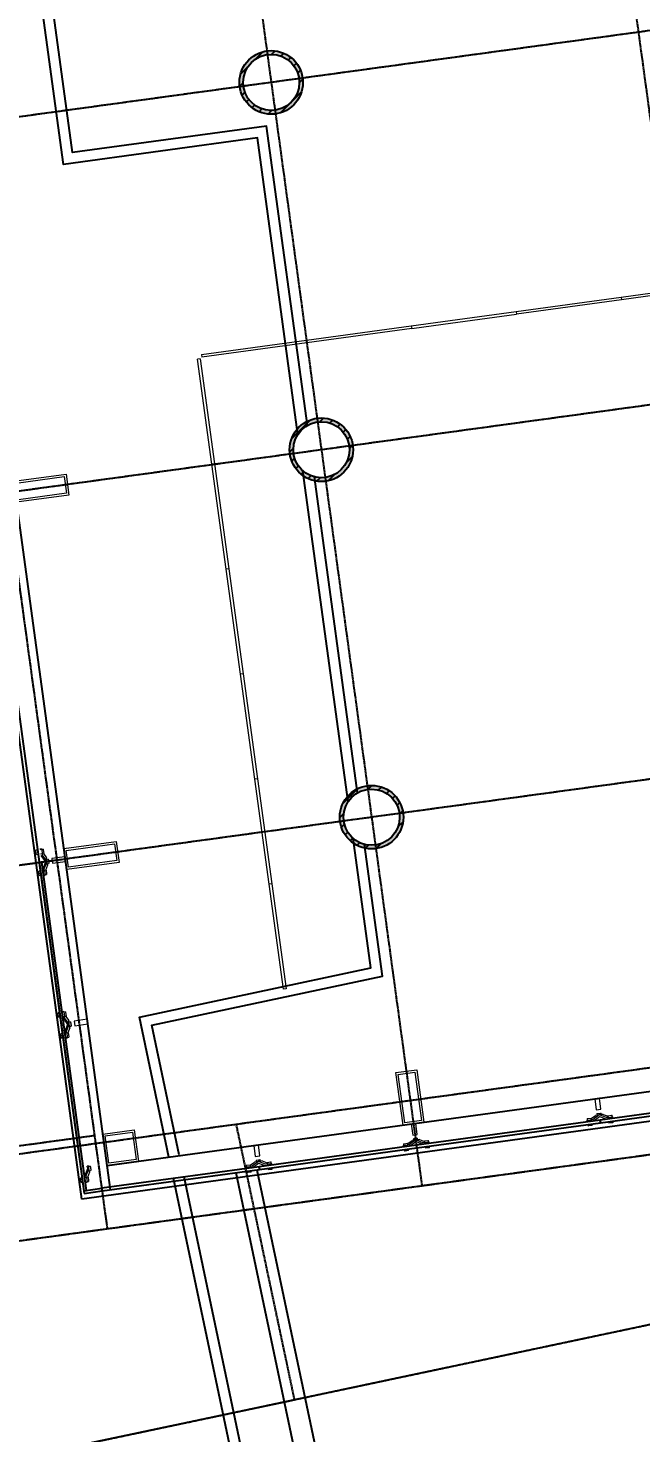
# Model space of a CAD drawing. Header units: millimetres. Extents: x -174040 to 151923, y -227569 to 142020.
# Drawn here: x -161164 to -155376, y 95516 to 108776 of the extents above; entities that cross this region are included whole.
import ezdxf

# ---------------------------------------------------------------- set-up
doc = ezdxf.new("R2010")
doc.units = ezdxf.units.MM
doc.header["$LTSCALE"] = 5
doc.linetypes.add('E-RG-1F$0$$0$DOTE', pattern=[2.42, 2, -0.2, 0.02, -0.2])
for name, color, linetype in [('0S-SLAB-HOLE', 210, 'Continuous'), ('A-HOLE', 2, 'Continuous'), ('A—轴线、尺寸', 1, 'Continuous'), ('A—门窗', 135, 'Continuous'), ('E-COLS-F3$0$0S-COLS-HATCH', 8, 'Continuous'), ('E-COLS-F3$0$0S-COLS-HATCH-I', 8, 'Continuous'), ('E-COLS-F3$0$0S-COLS-LINE', 4, 'Continuous'), ('J-STAIR楼梯', 2, 'Continuous'), ('轴线100', 1, 'Continuous')]:
    doc.layers.add(name, color=color, linetype=linetype)
doc.layers.add('A-GLAZ', color=140, linetype='Continuous', lineweight=5)
doc.layers.add('A-GLAZ-CWMG', color=3, linetype='Continuous', lineweight=5)
doc.styles.add('ARIAL', font='arial.ttf')
doc.dimstyles.new('200', dxfattribs={"dimscale": 200, "dimtxt": 2.5, "dimasz": 2, "dimexe": 1, "dimexo": 1, "dimgap": 0.8, "dimtad": 1, "dimdec": 0, "dimdsep": 46, "dimtxsty": 'ARIAL', "dimblk1": 'ARCHTICK', "dimblk2": 'ARCHTICK', "dimsah": 1, "dimcen": -0.9, "dimdle": 1, "dimclrd": 256, "dimclre": 256, "dimclrt": 40, "dimaunit": 1, "dimadec": 0, "dimazin": 0, "dimtfac": 0.35, "dimtdec": 0, "dimtix": 1, "dimtmove": 2, "dimatfit": 3, "dimldrblk": 'ARCHTICK', "dimfxl": 0, "dimtvp": 0.8, "dimtolj": 1, "dimtzin": 0, "dimarcsym": 0})
doc.dimstyles.new('副本 100', dxfattribs={"dimscale": 100, "dimtxt": 2.5, "dimasz": 2, "dimexe": 1, "dimexo": 1, "dimgap": 0.8, "dimtad": 1, "dimdec": 0, "dimdsep": 46, "dimtxsty": 'ARIAL', "dimblk1": 'ARCHTICK', "dimblk2": 'ARCHTICK', "dimsah": 1, "dimcen": -0.9, "dimdle": 1, "dimclrd": 256, "dimclre": 256, "dimclrt": 40, "dimaunit": 1, "dimadec": 0, "dimazin": 0, "dimtfac": 0.35, "dimtdec": 0, "dimtix": 1, "dimtmove": 2, "dimatfit": 3, "dimldrblk": 'ARCHTICK', "dimfxl": 0, "dimtvp": 0.8, "dimtolj": 1, "dimtzin": 0, "dimarcsym": 0})
pattern_1 = [(45, (0, 0), (-53.0330086, 53.0330086), [])]

# ---------------------------------------------------------------- blocks, each defined once
blk = doc.blocks.new('Rectangular Mullion - Icon Glass Fins-10826575-E2 号楼三层平面图 3RD FLOOR PLAN')
at = {"layer": 'A-GLAZ', "color": 8}
for p, q in [((-22, -100), (22, -100)), ((-22, -225), (-22, -100)), ((22, -100), (22, -225)), ((22, -225), (-22, -225))]:
    blk.add_line(p, q, dxfattribs=at)
blk = doc.blocks.new('Rectangular Mullion - Icon Glass Fins-10878370-E2 号楼三层平面图 3RD FLOOR PLAN')
at = {"layer": 'A-GLAZ', "color": 8}
for p, q in [((-22, -100), (22, -100)), ((-22, -205), (-22, -100)), ((22, -100), (22, -205)), ((22, -205), (-22, -205))]:
    blk.add_line(p, q, dxfattribs=at)
blk = doc.blocks.new('_ArchTick')
at = {"color": 0, "linetype": 'ByBlock', "const_width": 0.15}
blk.add_lwpolyline([(-0.5, -0.5), (0.5, 0.5)], dxfattribs=at)
blk = doc.blocks.new('*D192')
at = {"layer": 'A—轴线、尺寸', "linetype": 'ByBlock', "lineweight": -2}
for p, q in [((-157467, 96077), (-167685, 93914)), ((-167531, 94151), (-164870, 81580)), ((-158680, 83094), (-165107, 81734))]:
    blk.add_line(p, q, dxfattribs=at)
at = {"layer": 'Defpoints', "color": 0, "linetype": 'ByBlock'}
for p in [(-157272, 96118), (-158484, 83136), (-164911, 81775)]:
    blk.add_point(p, dxfattribs=at)
at = {"layer": 'A—轴线、尺寸', "linetype": 'ByBlock', "lineweight": -2, "xscale": 400, "yscale": 400, "zscale": 400}
for p, rotation in [((-167490, 93955), 101.9526484555738), ((-164911, 81775), 281.9526484555738)]:
    blk.add_blockref('_ArchTick', p, dxfattribs=dict(at, rotation=rotation))
at = {"layer": 'A—轴线、尺寸', "color": 40, "linetype": 'ByBlock', "insert": (-165794, 87951), "char_height": 500, "attachment_point": 5, "rotation": 281.9526, "style": 'ARIAL'}
blk.add_mtext('\\A1;12450', dxfattribs=at)
blk = doc.blocks.new('*D207')
at = {"layer": 'A—轴线、尺寸', "linetype": 'ByBlock', "lineweight": -2}
for p, q in [((-161431, 104380), (-168073, 103472)), ((-167374, 99833), (-167902, 103698)), ((-160957, 100912), (-167599, 100005))]:
    blk.add_line(p, q, dxfattribs=at)
at = {"layer": 'Defpoints', "color": 0, "linetype": 'ByBlock'}
for p in [(-161233, 104407), (-167875, 103499), (-160759, 100939)]:
    blk.add_point(p, dxfattribs=at)
at = {"layer": 'A—轴线、尺寸', "linetype": 'ByBlock', "lineweight": -2, "xscale": 400, "yscale": 400, "zscale": 400}
for p, rotation in [((-167875, 103499), 97.78333952134913), ((-167401, 100032), 277.7833395213491)]:
    blk.add_blockref('_ArchTick', p, dxfattribs=dict(at, rotation=rotation))
at = {"layer": 'A—轴线、尺寸', "color": 40, "linetype": 'ByBlock', "insert": (-167226, 101822), "char_height": 500, "attachment_point": 5, "rotation": 277.7833, "style": 'ARIAL'}
blk.add_mtext('\\A1;3500', dxfattribs=at)
blk = doc.blocks.new('*D286')
at = {"layer": 'A—轴线、尺寸', "linetype": 'ByBlock', "lineweight": -2}
for p, q in [((-158777, 95800), (-166713, 94130)), ((-164828, 86147), (-166558, 94367)), ((-157129, 87972), (-165065, 86301))]:
    blk.add_line(p, q, dxfattribs=at)
at = {"layer": 'Defpoints', "color": 0, "linetype": 'ByBlock'}
for p in [(-158581, 95841), (-166517, 94171), (-156933, 88013)]:
    blk.add_point(p, dxfattribs=at)
at = {"layer": 'A—轴线、尺寸', "linetype": 'ByBlock', "lineweight": -2, "xscale": 400, "yscale": 400, "zscale": 400}
for p, rotation in [((-166517, 94171), 101.8860233976403), ((-164869, 86342), 281.8860233976403)]:
    blk.add_blockref('_ArchTick', p, dxfattribs=dict(at, rotation=rotation))
at = {"layer": 'A—轴线、尺寸', "color": 40, "linetype": 'ByBlock', "insert": (-165287, 90342), "char_height": 500, "attachment_point": 5, "rotation": 281.886, "style": 'ARIAL'}
blk.add_mtext('\\A1;8000', dxfattribs=at)
blk = doc.blocks.new('XRE3')
at = {"layer": 'E-COLS-F3$0$0S-COLS-HATCH'}
h = blk.add_hatch(color=18, dxfattribs=at)
edge = h.paths.add_edge_path(flags=17)
edge.add_arc((11684911, -6100956), 265, 0, 360)
edge = h.paths.add_edge_path()
edge.add_arc((11684911, -6100956), 300, 0, 360)
h = blk.add_hatch(color=18, dxfattribs=at)
edge = h.paths.add_edge_path(flags=17)
edge.add_arc((11685385, -6104423), 265, 0, 360)
edge = h.paths.add_edge_path()
edge.add_arc((11685385, -6104423), 300, 0, 360)
h = blk.add_hatch(color=18, dxfattribs=at)
edge = h.paths.add_edge_path(flags=17)
edge.add_arc((11685859, -6107891), 265, 0, 360)
edge = h.paths.add_edge_path()
edge.add_arc((11685859, -6107891), 300, 0, 360)
at = {"layer": 'E-COLS-F3$0$0S-COLS-HATCH-I'}
h = blk.add_hatch(dxfattribs=at)
h.set_pattern_fill('ANSI31', color=256, scale=600, style=0)
h.set_pattern_definition(pattern_1)
edge = h.paths.add_edge_path(flags=17)
edge.add_arc((11684911, -6100956), 265, 0, 360)
edge = h.paths.add_edge_path()
edge.add_arc((11684911, -6100956), 300, 0, 360)
h = blk.add_hatch(dxfattribs=at)
h.set_pattern_fill('ANSI31', color=256, scale=600, style=0)
h.set_pattern_definition(pattern_1)
edge = h.paths.add_edge_path(flags=17)
edge.add_arc((11685385, -6104423), 265, 0, 360)
edge = h.paths.add_edge_path()
edge.add_arc((11685385, -6104423), 300, 0, 360)
h = blk.add_hatch(dxfattribs=at)
h.set_pattern_fill('ANSI31', color=256, scale=600, style=0)
h.set_pattern_definition(pattern_1)
edge = h.paths.add_edge_path(flags=17)
edge.add_arc((11685859, -6107891), 265, 0, 360)
edge = h.paths.add_edge_path()
edge.add_arc((11685859, -6107891), 300, 0, 360)
at = {"layer": 'E-COLS-F3$0$0S-COLS-LINE', "color": 255}
for centre, radius in [((11684911, -6100956), 300), ((11684911, -6100956), 265), ((11685385, -6104423), 300), ((11685385, -6104423), 265), ((11685859, -6107891), 300), ((11685859, -6107891), 265)]:
    blk.add_circle(centre, radius, dxfattribs=at)
blk = doc.blocks.new('*D308')
at = {"layer": 'A—轴线、尺寸', "linetype": 'ByBlock', "lineweight": -2}
blk.add_line((-163517, 97025), (-168114, 96391), dxfattribs=at)
blk.add_arc((-133271, 101196), 34973, 187.8508, 191.9526, dxfattribs=at)
at = {"layer": 'Defpoints', "color": 0, "linetype": 'ByBlock'}
for p in [(-136082, 100808), (-137616, 100276), (-163319, 97052), (-167792, 95593), (-168960, 93641)]:
    blk.add_point(p, dxfattribs=at)
at = {"layer": 'A—轴线、尺寸', "linetype": 'ByBlock', "lineweight": -2, "xscale": 400, "yscale": 400, "zscale": 400}
for p, rotation in [((-167916, 96419), 97.8508348602832), ((-167486, 93953), 281.9526484755128)]:
    blk.add_blockref('_ArchTick', p, dxfattribs=dict(at, rotation=rotation))
at = {"layer": 'A—轴线、尺寸', "color": 40, "linetype": 'ByBlock', "insert": (-167319, 95252), "char_height": 500, "attachment_point": 5, "rotation": 279.9017, "style": 'ARIAL'}
blk.add_mtext('\\A1;4°', dxfattribs=at)
blk = doc.blocks.new('200x500')
at = {"layer": 'A-GLAZ', "color": 8, "elevation": 0}
blk.add_lwpolyline([(11654895, -6112598), (11654827, -6112103), (11655025, -6112076), (11655093, -6112571), (11654895, -6112598)], dxfattribs=at)
blk.add_lwpolyline([(11654912, -6112576), (11654850, -6112120), (11655008, -6112098), (11655071, -6112554)], close=True, dxfattribs=at)
blk = doc.blocks.new('300x300')
at = {"layer": 'A-GLAZ', "color": 8}
for points in [[(11683019, -6095449), (11683319, -6095449), (11683319, -6095749), (11683019, -6095749)], [(11683039, -6095469), (11683299, -6095469), (11683299, -6095729), (11683039, -6095729)]]:
    blk.add_lwpolyline(points, close=True, dxfattribs=at)
blk = doc.blocks.new('*D462')
at = {"layer": 'Defpoints', "color": 0, "linetype": 'ByBlock'}
for p in [(-277789, 96639), (-279002, 83656), (-285544, 82271)]:
    blk.add_point(p, dxfattribs=at)
at = {"layer": '轴线100', "linetype": 'ByBlock', "lineweight": -2}
for p, q in [((-277887, 96618), (-288221, 94430)), ((-288144, 94549), (-285524, 82173)), ((-279099, 83635), (-285642, 82250))]:
    blk.add_line(p, q, dxfattribs=at)
at = {"layer": '轴线100', "linetype": 'ByBlock', "lineweight": -2, "xscale": 200, "yscale": 200, "zscale": 200}
for p, rotation in [((-288123, 94451), 101.9526484623874), ((-285544, 82271), 281.9526484623874)]:
    blk.add_blockref('_ArchTick', p, dxfattribs=dict(at, rotation=rotation))
at = {"layer": '轴线100', "color": 40, "linetype": 'ByBlock', "insert": (-286606, 88409), "char_height": 300, "attachment_point": 5, "rotation": 281.9526, "style": 'ARIAL'}
blk.add_mtext('\\A1;12450', dxfattribs=at)
blk = doc.blocks.new('*D477')
at = {"layer": 'Defpoints', "color": 0, "linetype": 'ByBlock'}
for p in [(-281751, 104927), (-288392, 104020), (-281277, 101460)]:
    blk.add_point(p, dxfattribs=at)
at = {"layer": '轴线100', "linetype": 'ByBlock', "lineweight": -2}
for p, q in [((-281850, 104914), (-288491, 104006)), ((-287905, 100453), (-288406, 104119)), ((-281376, 101446), (-288017, 100538))]:
    blk.add_line(p, q, dxfattribs=at)
at = {"layer": '轴线100', "linetype": 'ByBlock', "lineweight": -2, "xscale": 200, "yscale": 200, "zscale": 200}
for p, rotation in [((-288392, 104020), 97.78333952134871), ((-287918, 100552), 277.7833395213487)]:
    blk.add_blockref('_ArchTick', p, dxfattribs=dict(at, rotation=rotation))
at = {"layer": '轴线100', "color": 40, "linetype": 'ByBlock', "insert": (-287924, 102317), "char_height": 300, "attachment_point": 5, "rotation": 277.7833, "style": 'ARIAL'}
blk.add_mtext('\\A1;3500', dxfattribs=at)
blk = doc.blocks.new('*D560')
at = {"layer": 'Defpoints', "color": 0, "linetype": 'ByBlock'}
for p in [(-279098, 96362), (-287035, 94691), (-277451, 88533)]:
    blk.add_point(p, dxfattribs=at)
at = {"layer": '轴线100', "linetype": 'ByBlock', "lineweight": -2}
for p, q in [((-279196, 96341), (-287132, 94671)), ((-285366, 86765), (-287055, 94789)), ((-277548, 88512), (-285485, 86842))]:
    blk.add_line(p, q, dxfattribs=at)
at = {"layer": '轴线100', "linetype": 'ByBlock', "lineweight": -2, "xscale": 200, "yscale": 200, "zscale": 200}
for p, rotation in [((-287035, 94691), 101.8860233976403), ((-285387, 86863), 281.8860233976403)]:
    blk.add_blockref('_ArchTick', p, dxfattribs=dict(at, rotation=rotation))
at = {"layer": '轴线100', "color": 40, "linetype": 'ByBlock', "insert": (-285982, 90825), "char_height": 300, "attachment_point": 5, "rotation": 281.886, "style": 'ARIAL'}
blk.add_mtext('\\A1;8000', dxfattribs=at)
blk = doc.blocks.new('A$C1C9D1350')
at = {"layer": '轴线100', "linetype": 'E-RG-1F$0$$0$DOTE'}
for p, q in [((-278422.8, 127587.6), (-274494, 98844.1)), ((-281890.6, 127113.6), (-277961.7, 98370.1)), ((-284863, 126707.3), (-280934.1, 97963.8)), ((-184843.5, 111915.6), (-289831.2, 97565.2)), ((-262393.1, 111105.8), (-291144.9, 107175.8)), ((-261919.1, 107638.1), (-290670.9, 103708.1)), ((-261445.1, 104170.3), (-290196.9, 100240.3)), ((-284604.7, 97462.1), (-257155.2, 101214.1)), ((-258689, 100681.9), (-289282.7, 94205.4)), ((-279163.6, 96347.5), (-279714.1, 98948.1))]:
    blk.add_line(p, q, dxfattribs=at)
at = {"layer": '轴线100', "linetype": 'ByBlock'}
for base, p1, p2, angle, picture, middle in [((-288392, 104019.6), (-281276.6, 101459.6), (-281750.6, 104927.4), 97.78334, '*D477', (-287923.9, 102317.3)), ((-285544.4, 82270.8), (-277788.9, 96638.6), (-279001.5, 83655.9), 281.95265, '*D462', (-286605.5, 88409.2))]:
    dim = blk.add_linear_dim(base=base, p1=p1, p2=p2, angle=angle, dimstyle='副本 100', override={"dimtxt": 3}, dxfattribs=at)
    dim.commit()
    dim.dimension.update_dxf_attribs({"geometry": picture, "text_midpoint": middle})
dim = blk.add_aligned_dim(p1=(-277450.6, 88533), p2=(-279098.4, 96361.5), distance=8110, dimstyle='副本 100', override={"dimtxt": 3}, dxfattribs=at)
dim.commit()
dim.dimension.update_dxf_attribs({"geometry": '*D560', "text_midpoint": (-285982.5, 90824.9)})

msp = doc.modelspace()

# ---------------------------------------------------------------- linework, layer by layer
at = {"layer": 'A-GLAZ', "color": 8}
for p, q in [((-161075.8, 101017.3), (-161090.7, 101015.2)), ((-161089.9, 101009.4), (-161090.7, 101015.2)), ((-161085.3, 100975.6), (-161089.9, 101009.4)), ((-161085.3, 100975.6), (-161070.4, 100977.6)), ((-161036.4, 101027.7), (-161051.4, 101025.7)), ((-161020.9, 101024.8), (-161050.7, 101020.7)), ((-161045.3, 100981.1), (-161015.4, 100985.2)), ((-161043.2, 100965.9), (-160999.7, 100906.6)), ((-161036.4, 101027.7), (-161035.4, 101020.5)), ((-161035.4, 101020.5), (-161030.6, 100985.4)), ((-161028.2, 100967.9), (-161030.6, 100985.4)), ((-160984.9, 100908.6), (-161028.2, 100967.9)), ((-160999.7, 100906.6), (-161025.7, 100837.8)), ((-161020.9, 101024.8), (-161020.1, 101019)), ((-161020.1, 101019), (-161015.4, 100985.2)), ((-161019.6, 100984.6), (-160989.7, 100943.6)), ((-161010.7, 100839.8), (-160984.9, 100908.6)), ((-160988.3, 100933.4), (-160992.2, 100932.8)), ((-160988.3, 100933.4), (-160992.2, 100932.8)), ((-160987.3, 100926.1), (-160989.7, 100943.6)), ((-160984.9, 100908.6), (-160989.7, 100943.6)), ((-160972.7, 100930.4), (-160987.6, 100928.4)), ((-160972.7, 100930.4), (-160987.6, 100928.4)), ((-160972.7, 100930.4), (-160987.6, 100928.4)), ((-160972.7, 100930.4), (-160987.6, 100928.4)), ((-160984.9, 100908.6), (-160987.3, 100926.1)), ((-160980.1, 100873.6), (-160984.9, 100908.6)), ((-160982.5, 100891.1), (-160984.9, 100908.6)), ((-160972.7, 100930.4), (-160971.9, 100924.6)), ((-160972.7, 100930.4), (-160968.1, 100896.6)), ((-160972.7, 100930.4), (-160968.1, 100896.6)), ((-160972.7, 100930.4), (-160971.9, 100924.6)), ((-160971.9, 100924.6), (-160967.3, 100890.8)), ((-160971.9, 100924.6), (-160967.3, 100890.8)), ((-161048.8, 100819.1), (-161063.6, 100817.1)), ((-161059, 100783.3), (-161063.6, 100817.1)), ((-161058.2, 100777.5), (-161059, 100783.3)), ((-161058.2, 100777.5), (-161043.3, 100779.5)), ((-160993.8, 100826.6), (-161023.6, 100822.6)), ((-161018.2, 100782.9), (-160988.4, 100787)), ((-161017.5, 100778), (-161002.5, 100780)), ((-161008.3, 100822.3), (-161010.7, 100839.8)), ((-161008.3, 100822.3), (-161003.5, 100787.3)), ((-161003.5, 100787.3), (-161002.5, 100780)), ((-160980.1, 100873.6), (-160997.9, 100826)), ((-160993.8, 100826.6), (-160989.1, 100792.8)), ((-160989.1, 100792.8), (-160988.4, 100787)), ((-160985.5, 100883.3), (-160981.5, 100883.8)), ((-160985.5, 100883.3), (-160981.5, 100883.8)), ((-160980.1, 100873.6), (-160982.5, 100891.1)), ((-160982.2, 100888.8), (-160967.3, 100890.8)), ((-160982.2, 100888.8), (-160967.3, 100890.8)), ((-160982.2, 100888.8), (-160967.3, 100890.8)), ((-160982.2, 100888.8), (-160967.3, 100890.8)), ((-160968.1, 100896.6), (-160967.3, 100890.8)), ((-160968.1, 100896.6), (-160967.3, 100890.8)), ((-160866.2, 99483.2), (-160881, 99481.1)), ((-160866.2, 99483.2), (-160881, 99481.1)), ((-160880.2, 99475.3), (-160881, 99481.1)), ((-160880.2, 99475.3), (-160881, 99481.1)), ((-160875.6, 99441.5), (-160880.2, 99475.3)), ((-160875.6, 99441.5), (-160880.2, 99475.3)), ((-160826.7, 99493.6), (-160841.7, 99491.6)), ((-160826.7, 99493.6), (-160841.7, 99491.6)), ((-160811.2, 99490.7), (-160841, 99486.6)), ((-160811.2, 99490.7), (-160841, 99486.6)), ((-160835.6, 99447), (-160805.7, 99451.1)), ((-160835.6, 99447), (-160805.7, 99451.1)), ((-160826.7, 99493.6), (-160825.7, 99486.4)), ((-160826.7, 99493.6), (-160825.7, 99486.4)), ((-160825.7, 99486.4), (-160820.9, 99451.3)), ((-160825.7, 99486.4), (-160820.9, 99451.3)), ((-160818.5, 99433.8), (-160820.9, 99451.3)), ((-160818.5, 99433.8), (-160820.9, 99451.3)), ((-160811.2, 99490.7), (-160810.4, 99484.9)), ((-160811.2, 99490.7), (-160810.4, 99484.9)), ((-160810.4, 99484.9), (-160805.7, 99451.1)), ((-160810.4, 99484.9), (-160805.7, 99451.1)), ((-160809.9, 99450.5), (-160780, 99409.5)), ((-160809.9, 99450.5), (-160780, 99409.5)), ((-160875.6, 99441.5), (-160860.7, 99443.5)), ((-160875.6, 99441.5), (-160860.7, 99443.5)), ((-160833.5, 99431.8), (-160790.1, 99372.5)), ((-160833.5, 99431.8), (-160790.1, 99372.5)), ((-160775.2, 99374.5), (-160818.5, 99433.8)), ((-160775.2, 99374.5), (-160818.5, 99433.8)), ((-160790.1, 99372.5), (-160816, 99303.7)), ((-160790.1, 99372.5), (-160816, 99303.7)), ((-160801, 99305.7), (-160775.2, 99374.5)), ((-160801, 99305.7), (-160775.2, 99374.5)), ((-160770.4, 99339.5), (-160788.3, 99291.9)), ((-160770.4, 99339.5), (-160788.3, 99291.9)), ((-160778.6, 99399.3), (-160782.6, 99398.7)), ((-160778.6, 99399.3), (-160782.6, 99398.7)), ((-160778.6, 99399.3), (-160782.6, 99398.7)), ((-160778.6, 99399.3), (-160782.6, 99398.7)), ((-160777.6, 99392), (-160780, 99409.5)), ((-160775.2, 99374.5), (-160780, 99409.5)), ((-160777.6, 99392), (-160780, 99409.5)), ((-160775.2, 99374.5), (-160780, 99409.5)), ((-160763, 99396.3), (-160777.9, 99394.3)), ((-160763, 99396.3), (-160777.9, 99394.3)), ((-160763, 99396.3), (-160777.9, 99394.3)), ((-160763, 99396.3), (-160777.9, 99394.3)), ((-160763, 99396.3), (-160777.9, 99394.3)), ((-160763, 99396.3), (-160777.9, 99394.3)), ((-160763, 99396.3), (-160777.9, 99394.3)), ((-160763, 99396.3), (-160777.9, 99394.3)), ((-160775.2, 99374.5), (-160777.6, 99392)), ((-160775.2, 99374.5), (-160777.6, 99392)), ((-160775.8, 99349.2), (-160771.8, 99349.7)), ((-160775.8, 99349.2), (-160771.8, 99349.7)), ((-160775.8, 99349.2), (-160771.8, 99349.7)), ((-160775.8, 99349.2), (-160771.8, 99349.7)), ((-160770.4, 99339.5), (-160775.2, 99374.5)), ((-160772.8, 99357), (-160775.2, 99374.5)), ((-160770.4, 99339.5), (-160775.2, 99374.5)), ((-160772.8, 99357), (-160775.2, 99374.5)), ((-160770.4, 99339.5), (-160772.8, 99357)), ((-160770.4, 99339.5), (-160772.8, 99357)), ((-160772.5, 99354.7), (-160757.6, 99356.7)), ((-160772.5, 99354.7), (-160757.6, 99356.7)), ((-160772.5, 99354.7), (-160757.6, 99356.7)), ((-160772.5, 99354.7), (-160757.6, 99356.7)), ((-160772.5, 99354.7), (-160757.6, 99356.7)), ((-160772.5, 99354.7), (-160757.6, 99356.7)), ((-160772.5, 99354.7), (-160757.6, 99356.7)), ((-160772.5, 99354.7), (-160757.6, 99356.7)), ((-160763, 99396.3), (-160762.2, 99390.5)), ((-160763, 99396.3), (-160758.4, 99362.5)), ((-160763, 99396.3), (-160758.4, 99362.5)), ((-160763, 99396.3), (-160762.2, 99390.5)), ((-160763, 99396.3), (-160762.2, 99390.5)), ((-160763, 99396.3), (-160758.4, 99362.5)), ((-160763, 99396.3), (-160758.4, 99362.5)), ((-160763, 99396.3), (-160762.2, 99390.5)), ((-160762.2, 99390.5), (-160757.6, 99356.7)), ((-160762.2, 99390.5), (-160757.6, 99356.7)), ((-160762.2, 99390.5), (-160757.6, 99356.7)), ((-160762.2, 99390.5), (-160757.6, 99356.7)), ((-160758.4, 99362.5), (-160757.6, 99356.7)), ((-160758.4, 99362.5), (-160757.6, 99356.7)), ((-160758.4, 99362.5), (-160757.6, 99356.7)), ((-160758.4, 99362.5), (-160757.6, 99356.7)), ((-160839.1, 99285), (-160853.9, 99283)), ((-160839.1, 99285), (-160853.9, 99283)), ((-160849.3, 99249.2), (-160853.9, 99283)), ((-160849.3, 99249.2), (-160853.9, 99283)), ((-160848.5, 99243.3), (-160849.3, 99249.2)), ((-160848.5, 99243.3), (-160849.3, 99249.2)), ((-160848.5, 99243.3), (-160833.6, 99245.4)), ((-160848.5, 99243.3), (-160833.6, 99245.4)), ((-160784.1, 99292.5), (-160813.9, 99288.5)), ((-160784.1, 99292.5), (-160813.9, 99288.5)), ((-160808.5, 99248.8), (-160778.7, 99252.9)), ((-160808.5, 99248.8), (-160778.7, 99252.9)), ((-160807.8, 99243.9), (-160792.8, 99245.9)), ((-160807.8, 99243.9), (-160792.8, 99245.9)), ((-160798.6, 99288.2), (-160801, 99305.7)), ((-160798.6, 99288.2), (-160801, 99305.7)), ((-160798.6, 99288.2), (-160793.8, 99253.2)), ((-160798.6, 99288.2), (-160793.8, 99253.2)), ((-160793.8, 99253.2), (-160792.8, 99245.9)), ((-160793.8, 99253.2), (-160792.8, 99245.9)), ((-160784.1, 99292.5), (-160779.5, 99258.7)), ((-160784.1, 99292.5), (-160779.5, 99258.7)), ((-160779.5, 99258.7), (-160778.7, 99252.9)), ((-160779.5, 99258.7), (-160778.7, 99252.9)), ((-155769, 98518), (-155828.3, 98474.7)), ((-155769, 98518), (-155828.3, 98474.7)), ((-155769, 98518), (-155804, 98513.2)), ((-155769, 98518), (-155804, 98513.2)), ((-155790.8, 98530.2), (-155757, 98534.8)), ((-155790.8, 98530.2), (-155757, 98534.8)), ((-155790.8, 98530.2), (-155757, 98534.8)), ((-155790.8, 98530.2), (-155757, 98534.8)), ((-155790.8, 98530.2), (-155785, 98531)), ((-155790.8, 98530.2), (-155785, 98531)), ((-155790.8, 98530.2), (-155785, 98531)), ((-155790.8, 98530.2), (-155785, 98531)), ((-155790.8, 98530.2), (-155788.8, 98515.3)), ((-155790.8, 98530.2), (-155788.8, 98515.3)), ((-155790.8, 98530.2), (-155788.8, 98515.3)), ((-155790.8, 98530.2), (-155788.8, 98515.3)), ((-155790.8, 98530.2), (-155788.8, 98515.3)), ((-155790.8, 98530.2), (-155788.8, 98515.3)), ((-155790.8, 98530.2), (-155788.8, 98515.3)), ((-155790.8, 98530.2), (-155788.8, 98515.3)), ((-155769, 98518), (-155786.5, 98515.6)), ((-155769, 98518), (-155786.5, 98515.6)), ((-155785, 98531), (-155751.2, 98535.6)), ((-155785, 98531), (-155751.2, 98535.6)), ((-155785, 98531), (-155751.2, 98535.6)), ((-155785, 98531), (-155751.2, 98535.6)), ((-155734, 98522.8), (-155769, 98518)), ((-155734, 98522.8), (-155769, 98518)), ((-155751.5, 98520.4), (-155769, 98518)), ((-155751.5, 98520.4), (-155769, 98518)), ((-155700.2, 98492.2), (-155769, 98518)), ((-155700.2, 98492.2), (-155769, 98518)), ((-155757, 98534.8), (-155751.2, 98535.6)), ((-155757, 98534.8), (-155751.2, 98535.6)), ((-155757, 98534.8), (-155751.2, 98535.6)), ((-155757, 98534.8), (-155751.2, 98535.6)), ((-155734, 98522.8), (-155751.5, 98520.4)), ((-155734, 98522.8), (-155751.5, 98520.4)), ((-155749.2, 98520.7), (-155751.2, 98535.6)), ((-155749.2, 98520.7), (-155751.2, 98535.6)), ((-155749.2, 98520.7), (-155751.2, 98535.6)), ((-155749.2, 98520.7), (-155751.2, 98535.6)), ((-155749.2, 98520.7), (-155751.2, 98535.6)), ((-155749.2, 98520.7), (-155751.2, 98535.6)), ((-155749.2, 98520.7), (-155751.2, 98535.6)), ((-155749.2, 98520.7), (-155751.2, 98535.6)), ((-155743.7, 98517.4), (-155744.2, 98521.4)), ((-155743.7, 98517.4), (-155744.2, 98521.4)), ((-155743.7, 98517.4), (-155744.2, 98521.4)), ((-155743.7, 98517.4), (-155744.2, 98521.4)), ((-155734, 98522.8), (-155686.4, 98504.9)), ((-155734, 98522.8), (-155686.4, 98504.9)), ((-155888.1, 98466.5), (-155880.8, 98467.5)), ((-155888.1, 98466.5), (-155880.8, 98467.5)), ((-155888.1, 98466.5), (-155886.1, 98451.5)), ((-155888.1, 98466.5), (-155886.1, 98451.5)), ((-155885.2, 98482), (-155879.4, 98482.8)), ((-155885.2, 98482), (-155879.4, 98482.8)), ((-155885.2, 98482), (-155881.1, 98452.2)), ((-155885.2, 98482), (-155881.1, 98452.2)), ((-155880.8, 98467.5), (-155845.8, 98472.3)), ((-155880.8, 98467.5), (-155845.8, 98472.3)), ((-155879.4, 98482.8), (-155845.6, 98487.5)), ((-155879.4, 98482.8), (-155845.6, 98487.5)), ((-155877.7, 98427), (-155875.6, 98412.2)), ((-155877.7, 98427), (-155875.6, 98412.2)), ((-155869.8, 98413), (-155875.6, 98412.2)), ((-155869.8, 98413), (-155875.6, 98412.2)), ((-155836, 98417.6), (-155869.8, 98413)), ((-155836, 98417.6), (-155869.8, 98413)), ((-155828.3, 98474.7), (-155845.8, 98472.3)), ((-155828.3, 98474.7), (-155845.8, 98472.3)), ((-155841.5, 98457.6), (-155845.6, 98487.5)), ((-155841.5, 98457.6), (-155845.6, 98487.5)), ((-155845, 98483.3), (-155804, 98513.2)), ((-155845, 98483.3), (-155804, 98513.2)), ((-155836, 98417.6), (-155838, 98432.5)), ((-155836, 98417.6), (-155838, 98432.5)), ((-155826.3, 98459.7), (-155767, 98503.1)), ((-155826.3, 98459.7), (-155767, 98503.1)), ((-155786.5, 98515.6), (-155804, 98513.2)), ((-155786.5, 98515.6), (-155804, 98513.2)), ((-155793.8, 98514.6), (-155793.2, 98510.6)), ((-155793.8, 98514.6), (-155793.2, 98510.6)), ((-155793.8, 98514.6), (-155793.2, 98510.6)), ((-155793.8, 98514.6), (-155793.2, 98510.6)), ((-155767, 98503.1), (-155698.2, 98477.2)), ((-155767, 98503.1), (-155698.2, 98477.2)), ((-155682.7, 98494.6), (-155700.2, 98492.2)), ((-155682.7, 98494.6), (-155700.2, 98492.2)), ((-155687, 98509.1), (-155653.2, 98513.7)), ((-155687, 98509.1), (-155653.2, 98513.7)), ((-155687, 98509.1), (-155682.9, 98479.3)), ((-155687, 98509.1), (-155682.9, 98479.3)), ((-155682.7, 98494.6), (-155647.7, 98499.4)), ((-155682.7, 98494.6), (-155647.7, 98499.4)), ((-155679.5, 98454.1), (-155677.5, 98439.3)), ((-155679.5, 98454.1), (-155677.5, 98439.3)), ((-155643.6, 98443.9), (-155677.5, 98439.3)), ((-155643.6, 98443.9), (-155677.5, 98439.3)), ((-155653.2, 98513.7), (-155647.4, 98514.5)), ((-155653.2, 98513.7), (-155647.4, 98514.5)), ((-155647.7, 98499.4), (-155640.4, 98500.4)), ((-155647.7, 98499.4), (-155640.4, 98500.4)), ((-155643.3, 98484.7), (-155647.4, 98514.5)), ((-155643.3, 98484.7), (-155647.4, 98514.5)), ((-155637.8, 98444.7), (-155643.6, 98443.9)), ((-155637.8, 98444.7), (-155643.6, 98443.9)), ((-155638.4, 98485.4), (-155640.4, 98500.4)), ((-155638.4, 98485.4), (-155640.4, 98500.4)), ((-155637.8, 98444.7), (-155639.9, 98459.6)), ((-155637.8, 98444.7), (-155639.9, 98459.6)), ((-157578.9, 98246.3), (-157537.9, 98276.2)), ((-157578.9, 98246.3), (-157537.9, 98276.2)), ((-157502.9, 98281), (-157562.2, 98237.7)), ((-157502.9, 98281), (-157562.2, 98237.7)), ((-157560.1, 98222.7), (-157500.8, 98266.1)), ((-157560.1, 98222.7), (-157500.8, 98266.1)), ((-157502.9, 98281), (-157537.9, 98276.2)), ((-157502.9, 98281), (-157537.9, 98276.2)), ((-157520.4, 98278.6), (-157537.9, 98276.2)), ((-157520.4, 98278.6), (-157537.9, 98276.2)), ((-157527.6, 98277.6), (-157527.1, 98273.7)), ((-157527.6, 98277.6), (-157527.1, 98273.7)), ((-157527.6, 98277.6), (-157527.1, 98273.7)), ((-157527.6, 98277.6), (-157527.1, 98273.7)), ((-157524.7, 98293.2), (-157490.9, 98297.8)), ((-157524.7, 98293.2), (-157490.9, 98297.8)), ((-157524.7, 98293.2), (-157490.9, 98297.8)), ((-157524.7, 98293.2), (-157490.9, 98297.8)), ((-157524.7, 98293.2), (-157518.9, 98294)), ((-157524.7, 98293.2), (-157518.9, 98294)), ((-157524.7, 98293.2), (-157518.9, 98294)), ((-157524.7, 98293.2), (-157518.9, 98294)), ((-157524.7, 98293.2), (-157522.7, 98278.3)), ((-157524.7, 98293.2), (-157522.7, 98278.3)), ((-157524.7, 98293.2), (-157522.7, 98278.3)), ((-157524.7, 98293.2), (-157522.7, 98278.3)), ((-157524.7, 98293.2), (-157522.7, 98278.3)), ((-157524.7, 98293.2), (-157522.7, 98278.3)), ((-157524.7, 98293.2), (-157522.7, 98278.3)), ((-157524.7, 98293.2), (-157522.7, 98278.3)), ((-157502.9, 98281), (-157520.4, 98278.6)), ((-157502.9, 98281), (-157520.4, 98278.6)), ((-157518.9, 98294), (-157485.1, 98298.6)), ((-157518.9, 98294), (-157485.1, 98298.6)), ((-157518.9, 98294), (-157485.1, 98298.6)), ((-157518.9, 98294), (-157485.1, 98298.6)), ((-157467.8, 98285.8), (-157502.9, 98281)), ((-157467.8, 98285.8), (-157502.9, 98281)), ((-157485.3, 98283.4), (-157502.9, 98281)), ((-157485.3, 98283.4), (-157502.9, 98281)), ((-157434.1, 98255.2), (-157502.9, 98281)), ((-157434.1, 98255.2), (-157502.9, 98281)), ((-157500.8, 98266.1), (-157432, 98240.2)), ((-157500.8, 98266.1), (-157432, 98240.2)), ((-157490.9, 98297.8), (-157485.1, 98298.6)), ((-157490.9, 98297.8), (-157485.1, 98298.6)), ((-157490.9, 98297.8), (-157485.1, 98298.6)), ((-157490.9, 98297.8), (-157485.1, 98298.6)), ((-157467.8, 98285.8), (-157485.3, 98283.4)), ((-157467.8, 98285.8), (-157485.3, 98283.4)), ((-157483, 98283.7), (-157485.1, 98298.6)), ((-157483, 98283.7), (-157485.1, 98298.6)), ((-157483, 98283.7), (-157485.1, 98298.6)), ((-157483, 98283.7), (-157485.1, 98298.6)), ((-157483, 98283.7), (-157485.1, 98298.6)), ((-157483, 98283.7), (-157485.1, 98298.6)), ((-157483, 98283.7), (-157485.1, 98298.6)), ((-157483, 98283.7), (-157485.1, 98298.6)), ((-157477.5, 98280.4), (-157478.1, 98284.4)), ((-157477.5, 98280.4), (-157478.1, 98284.4)), ((-157477.5, 98280.4), (-157478.1, 98284.4)), ((-157477.5, 98280.4), (-157478.1, 98284.4)), ((-157467.8, 98285.8), (-157420.3, 98267.9)), ((-157467.8, 98285.8), (-157420.3, 98267.9)), ((-157416.6, 98257.6), (-157434.1, 98255.2)), ((-157416.6, 98257.6), (-157434.1, 98255.2)), ((-157420.9, 98272.1), (-157387.1, 98276.8)), ((-157420.9, 98272.1), (-157387.1, 98276.8)), ((-157420.9, 98272.1), (-157416.8, 98242.3)), ((-157420.9, 98272.1), (-157416.8, 98242.3)), ((-157416.6, 98257.6), (-157381.5, 98262.4)), ((-157416.6, 98257.6), (-157381.5, 98262.4)), ((-157387.1, 98276.8), (-157381.3, 98277.5)), ((-157387.1, 98276.8), (-157381.3, 98277.5)), ((-157381.5, 98262.4), (-157374.3, 98263.4)), ((-157381.5, 98262.4), (-157374.3, 98263.4)), ((-157377.2, 98247.7), (-157381.3, 98277.5)), ((-157377.2, 98247.7), (-157381.3, 98277.5)), ((-157372.2, 98248.4), (-157374.3, 98263.4)), ((-157372.2, 98248.4), (-157374.3, 98263.4)), ((-157622, 98229.5), (-157614.7, 98230.5)), ((-157622, 98229.5), (-157614.7, 98230.5)), ((-157622, 98229.5), (-157619.9, 98214.5)), ((-157622, 98229.5), (-157619.9, 98214.5)), ((-157619.1, 98245), (-157613.3, 98245.8)), ((-157619.1, 98245), (-157613.3, 98245.8)), ((-157619.1, 98245), (-157615, 98215.2)), ((-157619.1, 98245), (-157615, 98215.2)), ((-157614.7, 98230.5), (-157609.6, 98231.2)), ((-157614.7, 98230.5), (-157609.6, 98231.2)), ((-157613.3, 98245.8), (-157579.4, 98250.5)), ((-157613.3, 98245.8), (-157579.4, 98250.5)), ((-157611.5, 98190), (-157609.5, 98175.2)), ((-157611.5, 98190), (-157609.5, 98175.2)), ((-157609.6, 98231.2), (-157579.7, 98235.3)), ((-157609.6, 98231.2), (-157579.7, 98235.3)), ((-157603.7, 98176), (-157609.5, 98175.2)), ((-157603.7, 98176), (-157609.5, 98175.2)), ((-157569.9, 98180.6), (-157603.7, 98176)), ((-157569.9, 98180.6), (-157603.7, 98176)), ((-157562.2, 98237.7), (-157579.7, 98235.3)), ((-157562.2, 98237.7), (-157579.7, 98235.3)), ((-157575.4, 98220.6), (-157579.4, 98250.5)), ((-157575.4, 98220.6), (-157579.4, 98250.5)), ((-157569.9, 98180.6), (-157571.9, 98195.5)), ((-157569.9, 98180.6), (-157571.9, 98195.5)), ((-157413.4, 98217.1), (-157411.4, 98202.3)), ((-157413.4, 98217.1), (-157411.4, 98202.3)), ((-157377.5, 98206.9), (-157411.4, 98202.3)), ((-157377.5, 98206.9), (-157411.4, 98202.3)), ((-157371.7, 98207.7), (-157377.5, 98206.9)), ((-157371.7, 98207.7), (-157377.5, 98206.9)), ((-157371.7, 98207.7), (-157373.8, 98222.6)), ((-157371.7, 98207.7), (-157373.8, 98222.6)), ((-160603.6, 98008.6), (-160629.6, 97939.8)), ((-160614.6, 97941.8), (-160588.8, 98010.6)), ((-160592.2, 98035.4), (-160607, 98033.3)), ((-160592.2, 98035.4), (-160607, 98033.3)), ((-160606, 98026.1), (-160607, 98033.3)), ((-160606, 98026.1), (-160607, 98033.3)), ((-160606, 98026.1), (-160603.6, 98008.6)), ((-160592.2, 98035.4), (-160591.2, 98028.1)), ((-160592.2, 98035.4), (-160591.2, 98028.1)), ((-160576.6, 98032.4), (-160591.5, 98030.4)), ((-160576.6, 98032.4), (-160591.5, 98030.4)), ((-160588.8, 98010.6), (-160591.2, 98028.1)), ((-160584, 97975.6), (-160588.8, 98010.6)), ((-160584, 97975.6), (-160586.4, 97993.1)), ((-160586.1, 97990.8), (-160571.2, 97992.8)), ((-160586.1, 97990.8), (-160571.2, 97992.8)), ((-160576.6, 98032.4), (-160575.8, 98026.6)), ((-160576.6, 98032.4), (-160572, 97998.6)), ((-160575.8, 98026.6), (-160571.2, 97992.8)), ((-160572, 97998.6), (-160571.2, 97992.8)), ((-159108.2, 98026.4), (-159100.9, 98027.4)), ((-159108.2, 98026.4), (-159106.1, 98011.4)), ((-159105.2, 98041.9), (-159099.4, 98042.7)), ((-159105.2, 98041.9), (-159101.2, 98012.1)), ((-159100.9, 98027.4), (-159065.9, 98032.1)), ((-159099.4, 98042.7), (-159065.6, 98047.3)), ((-159097.7, 97986.9), (-159095.7, 97972)), ((-159048.4, 98034.5), (-159065.9, 98032.1)), ((-159061.5, 98017.5), (-159065.6, 98047.3)), ((-159065.1, 98043.1), (-159024.1, 98073.1)), ((-159056.1, 97977.5), (-159058.1, 97992.3)), ((-158989, 98077.9), (-159048.4, 98034.5)), ((-159046.3, 98019.6), (-158987, 98063)), ((-158989, 98077.9), (-159024.1, 98073.1)), ((-159006.6, 98075.5), (-159024.1, 98073.1)), ((-159013.8, 98074.5), (-159013.3, 98070.5)), ((-159013.8, 98074.5), (-159013.3, 98070.5)), ((-159010.9, 98090), (-158977.1, 98094.6)), ((-159010.9, 98090), (-158977.1, 98094.6)), ((-159010.9, 98090), (-159005.1, 98090.8)), ((-159010.9, 98090), (-159005.1, 98090.8)), ((-159010.9, 98090), (-159008.9, 98075.2)), ((-159010.9, 98090), (-159008.9, 98075.2)), ((-159010.9, 98090), (-159008.9, 98075.2)), ((-159010.9, 98090), (-159008.9, 98075.2)), ((-158989, 98077.9), (-159006.6, 98075.5)), ((-159005.1, 98090.8), (-158971.3, 98095.4)), ((-159005.1, 98090.8), (-158971.3, 98095.4)), ((-158954, 98082.7), (-158989, 98077.9)), ((-158971.5, 98080.3), (-158989, 98077.9)), ((-158920.3, 98052), (-158989, 98077.9)), ((-158987, 98063), (-158918.2, 98037.1)), ((-158977.1, 98094.6), (-158971.3, 98095.4)), ((-158977.1, 98094.6), (-158971.3, 98095.4)), ((-158954, 98082.7), (-158971.5, 98080.3)), ((-158969.2, 98080.6), (-158971.3, 98095.4)), ((-158969.2, 98080.6), (-158971.3, 98095.4)), ((-158969.2, 98080.6), (-158971.3, 98095.4)), ((-158969.2, 98080.6), (-158971.3, 98095.4)), ((-158963.7, 98077.3), (-158964.3, 98081.3)), ((-158963.7, 98077.3), (-158964.3, 98081.3)), ((-158954, 98082.7), (-158906.5, 98064.8)), ((-158902.8, 98054.4), (-158920.3, 98052)), ((-158907.1, 98069), (-158873.3, 98073.6)), ((-158907.1, 98069), (-158903, 98039.2)), ((-158902.8, 98054.4), (-158867.7, 98059.2)), ((-158899.6, 98014), (-158897.5, 97999.1)), ((-158863.7, 98003.8), (-158897.5, 97999.1)), ((-158873.3, 98073.6), (-158867.5, 98074.4)), ((-158867.7, 98059.2), (-158860.5, 98060.2)), ((-158863.4, 98044.6), (-158867.5, 98074.4)), ((-158857.9, 98004.5), (-158863.7, 98003.8)), ((-158858.4, 98045.3), (-158860.5, 98060.2)), ((-158857.9, 98004.5), (-158859.9, 98019.4)), ((-160652.6, 97921.1), (-160667.5, 97919.1)), ((-160662.9, 97885.3), (-160667.5, 97919.1)), ((-160662.1, 97879.5), (-160662.9, 97885.3)), ((-160662.1, 97879.5), (-160647.2, 97881.5)), ((-160597.6, 97928.6), (-160627.5, 97924.6)), ((-160622.1, 97884.9), (-160592.2, 97889)), ((-160621.4, 97880), (-160606.4, 97882)), ((-160612.2, 97924.3), (-160614.6, 97941.8)), ((-160612.2, 97924.3), (-160607.4, 97889.3)), ((-160607.4, 97889.3), (-160606.4, 97882)), ((-160584, 97975.6), (-160601.8, 97928)), ((-160597.6, 97928.6), (-160593, 97894.8)), ((-160593, 97894.8), (-160592.2, 97889)), ((-159089.9, 97972.8), (-159095.7, 97972)), ((-159056.1, 97977.5), (-159089.9, 97972.8))]:
    msp.add_line(p, q, dxfattribs=at)
at = {"layer": 'A-GLAZ', "lineweight": 13}
for p, q in [((-161034.4, 100901.8), (-161059.6, 100898.4)), ((-160849.9, 99364.3), (-160824.7, 99367.7)), ((-160824.7, 99367.7), (-160849.9, 99364.3)), ((-157496.1, 98231.5), (-157492.6, 98206.3))]:
    msp.add_line(p, q, dxfattribs=at)
at = {"layer": 'A-GLAZ-CWMG', "color": 8}
for p, q in [((-155562.8, 106236.4), (-154572, 106371.9)), ((-154568.6, 106346.7), (-155559.3, 106211.3)), ((-156553.6, 106101), (-155562.8, 106236.4)), ((-156553.6, 106101), (-155562.8, 106236.4)), ((-155559.3, 106211.3), (-156550.1, 106075.8)), ((-155562.8, 106236.4), (-155559.3, 106211.3)), ((-155562.8, 106236.4), (-155559.3, 106211.3)), ((-155562.8, 106236.4), (-155559.3, 106211.3)), ((-157247.1, 106006.2), (-156553.6, 106101)), ((-157243.6, 105981), (-156550.1, 106075.8)), ((-156553.6, 106101), (-156550.1, 106075.8)), ((-158535.1, 105830.1), (-157544.4, 105965.6)), ((-158535.1, 105830.1), (-157544.4, 105965.6)), ((-157544.4, 105965.6), (-157247.1, 106006.2)), ((-157544.4, 105965.6), (-157540.9, 105940.4)), ((-157544.4, 105965.6), (-157540.9, 105940.4)), ((-157544.4, 105965.6), (-157540.9, 105940.4)), ((-157540.9, 105940.4), (-157243.6, 105981)), ((-159525.9, 105694.7), (-158535.1, 105830.1)), ((-159525.9, 105694.7), (-158535.1, 105830.1)), ((-158535.1, 105830.1), (-158531.7, 105805)), ((-158535.1, 105830.1), (-158531.7, 105805)), ((-158535.1, 105830.1), (-158531.7, 105805)), ((-158535.1, 105830.1), (-158531.7, 105805)), ((-157540.9, 105940.4), (-158531.7, 105805)), ((-157540.9, 105940.4), (-158531.7, 105805)), ((-159525.9, 105694.7), (-159522.5, 105669.6)), ((-159525.9, 105694.7), (-159522.5, 105669.6)), ((-158531.7, 105805), (-159522.5, 105669.6)), ((-158531.7, 105805), (-159522.5, 105669.6)), ((-159539.5, 105652.9), (-159564.6, 105649.5)), ((-159539.5, 105652.9), (-159564.6, 105649.5)), ((-159429.2, 104658.7), (-159564.6, 105649.5)), ((-159429.2, 104658.7), (-159564.6, 105649.5)), ((-159539.5, 105652.9), (-159404, 104662.2)), ((-159539.5, 105652.9), (-159404, 104662.2)), ((-159404, 104662.2), (-159429.2, 104658.7)), ((-159404, 104662.2), (-159429.2, 104658.7)), ((-159404, 104662.2), (-159429.2, 104658.7)), ((-159293.8, 103667.9), (-159429.2, 104658.7)), ((-159404, 104662.2), (-159268.6, 103671.4)), ((-159268.6, 103671.4), (-159293.8, 103667.9)), ((-159268.6, 103671.4), (-159293.8, 103667.9)), ((-159158.3, 102677.1), (-159293.8, 103667.9)), ((-159268.6, 103671.4), (-159133.2, 102680.6)), ((-159133.2, 102680.6), (-159158.3, 102677.1)), ((-159133.2, 102680.6), (-159158.3, 102677.1)), ((-159022.9, 101686.4), (-159158.3, 102677.1)), ((-159133.2, 102680.6), (-158997.7, 101689.8)), ((-158997.7, 101689.8), (-159022.9, 101686.4)), ((-158997.7, 101689.8), (-159022.9, 101686.4)), ((-158887.5, 100695.6), (-159022.9, 101686.4)), ((-158997.7, 101689.8), (-158862.3, 100699)), ((-158862.3, 100699), (-158887.5, 100695.6)), ((-158862.3, 100699), (-158887.5, 100695.6)), ((-158752.1, 99704.8), (-158887.5, 100695.6)), ((-158862.3, 100699), (-158726.9, 99708.2)), ((-158726.9, 99708.2), (-158752.1, 99704.8))]:
    msp.add_line(p, q, dxfattribs=at)
at = {"layer": 'A-GLAZ-CWMG', "color": 8, "elevation": 0}
msp.add_lwpolyline([(-160809.4, 100910.4), (-160815.4, 100954), (-160938.3, 100937.2), (-160932.4, 100893.6)], close=True, dxfattribs=at)
at = {"layer": 'A-GLAZ-CWMG', "color": 8}
msp.add_lwpolyline([(-157502, 98437.5), (-157545.6, 98431.5), (-157531.4, 98327.6), (-157487.8, 98333.5)], close=True, dxfattribs=at)
at = {"layer": 'A-HOLE'}
for points in [[(-158615.4, 104940.5), (-158997.9, 107738.6), (-160830.8, 107489.1), (-161650.1, 113483.4), (-155606.3, 114308.5), (-153961.1, 102271.9)], [(-158526, 105024.9), (-158912.3, 107851.2), (-160745.3, 107601.7), (-161537.5, 113397.8), (-155691.9, 114195.9), (-154046.6, 102159.3), (-144485.5, 103466.1), (-144593.9, 104259.3)], [(-158141.4, 101472.8), (-158568.3, 104596)], [(-158052, 101557.2), (-158459.6, 104538.6)], [(-159834.6, 98118.7), (-160112.9, 99440.8), (-157927.1, 99904.5), (-158094.3, 101128.2)], [(-159736.8, 98139.3), (-159994.5, 99363.7), (-157815.4, 99826), (-157985.6, 101070.9)]]:
    msp.add_lwpolyline(points, dxfattribs=at)
at = {"layer": 'A—轴线、尺寸', "linetype": 'E-RG-1F$0$$0$DOTE'}
for p, q in [((-164345.6, 126187.2), (-160416.8, 97443.7)), ((-160892.1, 100921.3), (-169679.5, 99720.2)), ((-164087.4, 96941.9), (-136637.9, 100693.9)), ((-138171.7, 100161.7), (-168765.3, 93685.2)), ((-160536.7, 98320.9), (-169324.1, 97119.7))]:
    msp.add_line(p, q, dxfattribs=at)
at = {"layer": 'A—门窗'}
for p, q in [((-160655.9, 97723.5), (-162944.7, 114468.5)), ((-162908.2, 114423), (-160633, 97777.1)), ((-161059.6, 100898.4), (-160849.9, 99364.3)), ((-160824.7, 99367.7), (-161034.4, 100901.8)), ((-140890.1, 100425.2), (-160655.9, 97723.5)), ((-160849.9, 99364.3), (-160636.4, 97802.2)), ((-160611.2, 97805.7), (-160824.7, 99367.7)), ((-154028.3, 98705.5), (-155762.2, 98468.5)), ((-155758.8, 98443.3), (-154024.9, 98680.3)), ((-155762.2, 98468.5), (-157496.1, 98231.5)), ((-157492.6, 98206.3), (-155758.8, 98443.3)), ((-155762.2, 98468.5), (-155758.8, 98443.3)), ((-155758.8, 98443.3), (-155762.2, 98468.5)), ((-157496.1, 98231.5), (-158982.3, 98028.3)), ((-158978.8, 98003.2), (-157492.6, 98206.3)), ((-157492.6, 98206.3), (-157496.1, 98231.5)), ((-158982.3, 98028.3), (-160468.5, 97825.2)), ((-160465, 97800), (-158978.8, 98003.2)), ((-158982.3, 98028.3), (-158978.8, 98003.2)), ((-158978.8, 98003.2), (-158982.3, 98028.3)), ((-160636.4, 97802.2), (-160468.5, 97825.2)), ((-160636.4, 97802.2), (-160611.2, 97805.7)), ((-160636.4, 97802.2), (-160633, 97777.1)), ((-160633, 97777.1), (-160465, 97800)), ((-160468.5, 97825.2), (-160465, 97800))]:
    msp.add_line(p, q, dxfattribs=at)
for points in [[(-160385.3, 97810.9), (-162629.4, 114229), (-153222.5, 115514.8)], [(-160416.4, 98039.1), (-140928.2, 100702.9)]]:
    msp.add_lwpolyline(points, dxfattribs=at)
at = {"layer": 'J-STAIR楼梯'}
for p, q in [((-159003.5, 97999.8), (-156083.3, 84205.2)), ((-159202.2, 97972.6), (-156278.9, 84163.8))]:
    msp.add_line(p, q, dxfattribs=at)
for points in [[(-159793, 97922.9), (-156870.4, 84039.6)], [(-159693.6, 97936.5), (-156772.5, 84060.2)]]:
    msp.add_lwpolyline(points, dxfattribs=at)

# ---------------------------------------------------------------- block references
at = {"layer": '0S-SLAB-HOLE'}
for name, p, rotation in [('200x500', (-6273375.7, -11550526.4, 0), 90), ('200x500', (-6272901.7, -11553994.1, 0), 90), ('300x300', (-12561335.7, 4555427.9, 0), 7.783340592339949)]:
    msp.add_blockref(name, p, dxfattribs=dict(at, rotation=rotation))
msp.add_blockref('200x500', (-11812517.9, 6211019.5, 0), dxfattribs=at)
at = {"layer": 'A-GLAZ-CWMG', "color": 8, "extrusion": (0, 0, -1)}
for name, p, rotation in [('Rectangular Mullion - Icon Glass Fins-10826575-E2 号楼三层平面图 3RD FLOOR PLAN', (160824.7, 99367.7), 262.2166604316092), ('Rectangular Mullion - Icon Glass Fins-10878370-E2 号楼三层平面图 3RD FLOOR PLAN', (155762.2, 98468.5), 172.2166604316104), ('Rectangular Mullion - Icon Glass Fins-10878370-E2 号楼三层平面图 3RD FLOOR PLAN', (158982.3, 98028.3), 172.2166604316104)]:
    msp.add_blockref(name, p, dxfattribs=dict(at, rotation=rotation))
at = {"layer": 'A—门窗'}
msp.add_blockref('XRE3', (-11843778.7, 6209218.7), dxfattribs=at)
at = {"layer": '轴线100'}
msp.add_blockref('A$C1C9D1350', (120517.4, -520.6), dxfattribs=at)

# ---------------------------------------------------------------- dimensions: what is measured, and where the dimension line sits
at = {"layer": 'A—轴线、尺寸', "linetype": 'ByBlock'}
for base, p1, p2, angle, picture, middle in [((-167874.7, 103499.4), (-160759.2, 100939.4), (-161233.2, 104407.2), 97.78334, '*D207', (-167226.1, 101821.8)), ((-164911.3, 81775.2), (-157271.6, 96118.4), (-158484.2, 83135.8), 281.95265, '*D192', (-165794.2, 87951.3))]:
    dim = msp.add_linear_dim(base=base, p1=p1, p2=p2, angle=angle, dimstyle='200', dxfattribs=at)
    dim.commit()
    dim.dimension.update_dxf_attribs({"geometry": picture, "text_midpoint": middle})
dim = msp.add_angular_dim_2l(base=(-167792.3, 95593.3), line1=((-137616.1, 100275.9), (-168959.7, 93640.6)), line2=((-163318.9, 97052.5), (-136082.3, 100808.1)), dimstyle='200', dxfattribs=at)
dim.commit()
dim.dimension.update_dxf_attribs({"geometry": '*D308', "text_midpoint": (-167319.1, 95252.3)})
dim = msp.add_aligned_dim(p1=(-156933.3, 88012.9), p2=(-158581, 95841.4), distance=8110, dimstyle='200', dxfattribs=at)
dim.commit()
dim.dimension.update_dxf_attribs({"geometry": '*D286', "text_midpoint": (-165286.9, 90342.3)})

doc.saveas('drawing.dxf')
